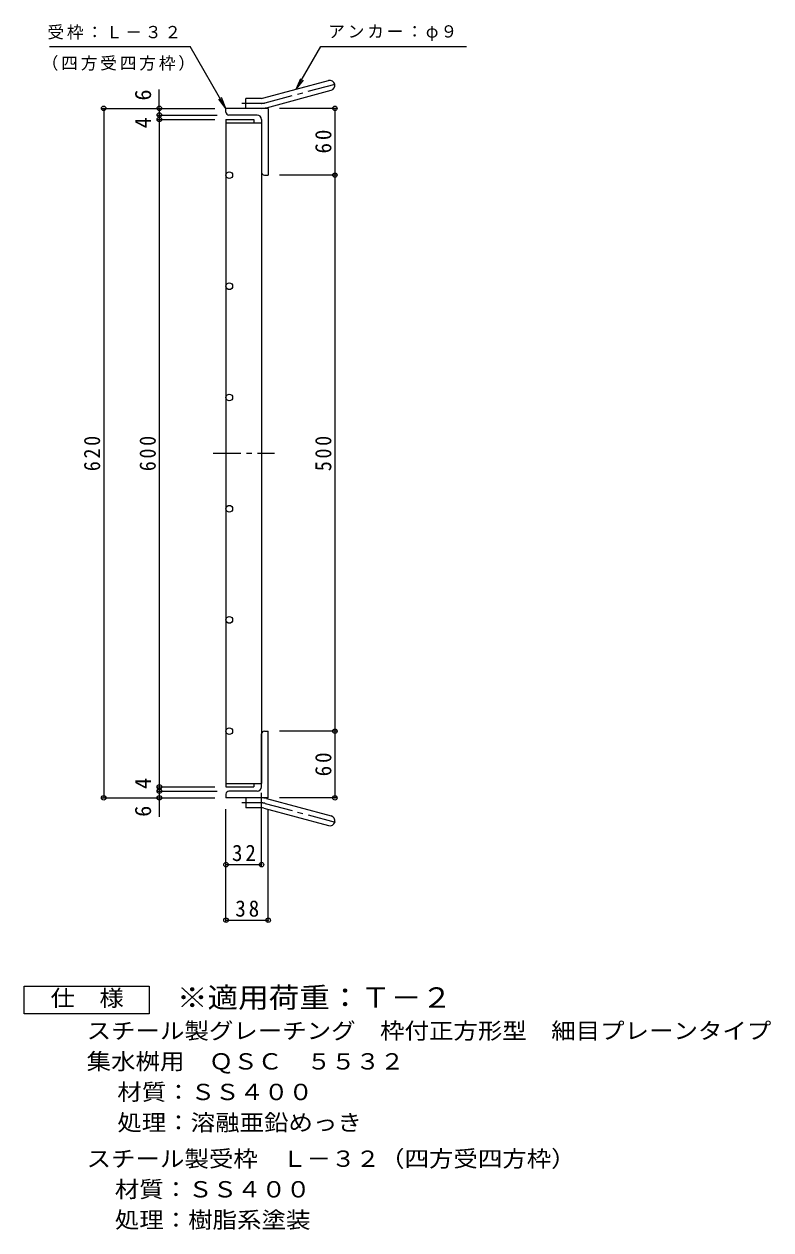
# Model space of a CAD drawing. Units: millimetres at full size, sheet at 1:5. Extents: x -799 to 882, y -685 to 667.
# Drawn here: x 210 to 882, y -533 to 551 of the extents above; entities that cross this region are included whole.
import ezdxf
from ezdxf.enums import TextEntityAlignment as Align

# ---------------------------------------------------------------- set-up
doc = ezdxf.new("R2010")
doc.units = ezdxf.units.MM
doc.header["$LTSCALE"] = 5
doc.header["$PDMODE"] = 32
doc.header["$PDSIZE"] = 4
doc.linetypes.add('CHAIN1', pattern=[8, 5, -1, 1, -1])
for name, color, linetype, lineweight in [('E-1', 2, 'Continuous', 9), ('E-2', 3, 'Continuous', 9), ('E-4', 7, 'Continuous', 9), ('E-5', 7, 'Continuous', 9), ('F-4_F-4ﾚｲﾔ', 2, 'Continuous', 9)]:
    doc.layers.add(name, color=color, linetype=linetype, lineweight=lineweight)
doc.layers.add('F-5_F-5ﾚｲﾔ', color=2, linetype='Continuous')
doc.styles.add('ＭＳ ゴシック', font='')
doc.styles.get('ＭＳ ゴシック').set_extended_font_data('MS Gothic')

msp = doc.modelspace()

# ---------------------------------------------------------------- linework, layer by layer
at = {"layer": 'E-1'}
for p, q in [((425.9, 484.47), (484.091, 500.063)), ((428.23, 475.777), (486.42, 491.369)), ((409.756, 475.164), (409.756, 484.163)), ((423.571, 484.163), (409.756, 484.163)), ((391.756, 471.664), (391.756, 475.164)), ((429.756, 475.164), (391.756, 475.164)), ((419.756, 469.164), (394.256, 469.164)), ((429.756, 475.164), (429.756, 415.164)), ((423.756, 465.164), (423.756, 417.664)), ((426.256, 415.164), (429.756, 415.164)), ((426.256, -84.839), (429.756, -84.839)), ((429.756, -144.838), (429.756, -84.839)), ((423.756, -134.838), (423.756, -87.338)), ((419.756, -138.839), (394.256, -138.839)), ((391.756, -141.339), (391.756, -144.838)), ((429.756, -144.838), (391.756, -144.838)), ((409.756, -144.838), (409.756, -153.838)), ((428.23, -145.452), (486.42, -161.044)), ((423.571, -153.838), (409.756, -153.838)), ((425.9, -154.145), (484.091, -169.738))]:
    msp.add_line(p, q, dxfattribs=at)
at = {"layer": 'E-1', "linetype": 'CHAIN1'}
for p, q in [((427.065, 480.124), (492.231, 497.585)), ((423.571, 479.664), (405.951, 479.664)), ((423.571, -149.339), (405.951, -149.339)), ((427.065, -149.799), (492.231, -167.26))]:
    msp.add_line(p, q, dxfattribs=at)
at = {"layer": 'E-1'}
for centre, radius, start, end in [((485.256, 495.716), 4.5, 285.00014, 104.99991), ((423.571, 493.163), 9, 270, 285.00002), ((394.256, 471.664), 2.5, 180, 270), ((419.756, 465.164), 4, 0, 90), ((423.571, 493.163), 18, 270, 285), ((426.256, 417.664), 2.5, 180, 270), ((426.256, -87.338), 2.5, 90, 180), ((394.256, -141.339), 2.5, 90, 180), ((419.756, -134.838), 4, 270, 0), ((423.571, -162.838), 18, 75, 90), ((423.571, -162.838), 9, 74.99998, 90), ((485.256, -165.391), 4.5, 255.00009, 74.99986)]:
    msp.add_arc(centre, radius, start, end, dxfattribs=at)
at = {"layer": 'E-1', "linetype": 'CHAIN1'}
for centre, start, end in [((423.571, 493.163), 270, 284.99995), ((423.571, -162.838), 75.00005, 90)]:
    msp.add_arc(centre, 13.5, start, end, dxfattribs=at)
at = {"layer": 'E-2', "linetype": 'CHAIN1'}
msp.add_line((380.132, 165.163), (435.38, 165.163), dxfattribs=at)
at = {"layer": 'E-2'}
for p, q in [((391.756, -131.838), (423.756, -131.838)), ((416.756, -131.838), (416.756, -134.838))]:
    msp.add_line(p, q, dxfattribs=at)
for points in [[(391.756, 465.163), (391.756, -134.838), (416.756, -134.838)], [(391.756, 465.163), (416.756, 465.163), (416.756, 462.163)], [(391.756, 462.163), (423.756, 462.163), (423.756, -131.838)]]:
    msp.add_lwpolyline(points, dxfattribs=at)
for centre in [(394.755, 415.163), (394.755, 315.163), (394.755, 215.163), (394.755, 115.163), (394.755, 15.163), (394.755, -84.837)]:
    msp.add_circle(centre, 3, dxfattribs=at)
at = {"layer": 'E-4'}
for p, q in [((331.756, 475.163), (331.756, 492.163)), ((280.256, 475.163), (381.756, 475.163)), ((281.756, 475.163), (281.756, -144.837)), ((330.256, 469.163), (383.756, 469.163)), ((331.756, 475.163), (331.756, 469.163)), ((331.756, 469.163), (331.756, 465.163)), ((491.256, 475.163), (439.756, 475.163)), ((489.756, 475.163), (489.756, 415.163)), ((330.256, 465.163), (381.756, 465.163)), ((331.756, 465.163), (331.756, -134.838)), ((491.256, 415.163), (439.756, 415.163)), ((489.756, 415.163), (489.756, -84.837)), ((491.256, -84.837), (439.756, -84.837)), ((489.756, -84.837), (489.756, -144.837)), ((330.256, -134.838), (381.756, -134.838)), ((330.256, -138.837), (383.756, -138.837)), ((331.756, -134.838), (331.756, -138.837)), ((331.756, -138.837), (331.756, -144.837)), ((423.756, -206.337), (423.756, -140.338)), ((280.256, -144.837), (381.756, -144.837)), ((331.756, -144.837), (331.756, -161.837)), ((491.256, -144.837), (439.756, -144.837)), ((391.756, -256.337), (391.756, -154.837)), ((429.756, -256.337), (429.756, -154.837)), ((391.756, -204.837), (423.756, -204.837)), ((391.756, -254.837), (429.756, -254.837))]:
    msp.add_line(p, q, dxfattribs=at)
for p in [(281.756, 475.163), (331.756, 475.163), (489.756, 475.163), (331.756, 469.163), (331.756, 465.163), (489.756, 415.163), (489.756, -84.837), (331.756, -134.838), (331.756, -138.837), (281.756, -144.837), (331.756, -144.837), (489.756, -144.837), (391.756, -204.837), (423.756, -204.837), (391.756, -254.837), (429.756, -254.837)]:
    msp.add_point(p, dxfattribs=at)
at = {"layer": 'E-5'}
for p, q in [((233.062, 530.724), (359.677, 530.724)), ((391.756, 475.163), (359.677, 530.724)), ((454.996, 492.267), (477.2, 530.726)), ((477.2, 530.726), (608.138, 530.726)), ((454.996, 492.267), (458.982, 501.89)), ((454.996, 492.267), (461.337, 500.531)), ((391.756, 475.163), (385.414, 483.427)), ((391.756, 475.163), (387.769, 484.786))]:
    msp.add_line(p, q, dxfattribs=at)
at = {"layer": 'F-4_F-4ﾚｲﾔ'}
msp.add_lwpolyline([(210.152, -339.012), (210.152, -314.011), (322.652, -314.011), (322.652, -339.012)], close=True, dxfattribs=at)

# ---------------------------------------------------------------- texts
at = {"layer": 'E-4', "color": 2, "style": 'ＭＳ ゴシック'}
for s, p in [('6', (328.756, 482.163)), ('4', (328.756, 457.163)), ('4', (328.756, -136.837)), ('6', (328.756, -161.837))]:
    msp.add_text(s, height=14.66, rotation=90, dxfattribs=at).set_placement(p, align=Align.BOTTOM_LEFT)
at = {"layer": 'E-4', "color": 2, "char_height": 14.66, "attachment_point": 7, "rotation": 90, "style": 'ＭＳ ゴシック'}
for s, insert in [('\\T1.27;\\W0.95;60', (486.756, 434.538)), ('\\T1.27;\\W0.9;620', (278.756, 148.913)), ('\\T1.27;\\W0.9;600', (328.756, 148.913)), ('\\T1.27;\\W0.9;500', (486.756, 148.913)), ('\\T1.27;\\W0.95;60', (486.756, -125.462))]:
    msp.add_mtext(s, dxfattribs=dict(at, insert=insert))
at = {"layer": 'E-4', "color": 2, "char_height": 14.66, "attachment_point": 7, "style": 'ＭＳ ゴシック'}
for s, insert in [('\\T1.27;\\W0.95;32', (397.131, -201.837)), ('\\T1.27;\\W0.95;38', (400.131, -251.837))]:
    msp.add_mtext(s, dxfattribs=dict(at, insert=insert))
at = {"layer": 'E-5', "char_height": 11, "attachment_point": 7, "style": 'ＭＳ ゴシック'}
for s, insert in [('\\T1.17;受枠：Ｌ－３２', (231.071, 537.038)), ('\\T1.17;アンカー：φ９', (483.729, 535.839)), ('\\T1.17;（四方受四方枠）', (225.984, 508.852))]:
    msp.add_mtext(s, dxfattribs=dict(at, insert=insert))
at = {"layer": 'F-4_F-4ﾚｲﾔ', "style": 'ＭＳ ゴシック', "width": 1.1}
for s, p in [('仕\u3000様', (233.902, -336.511)), ('スチール製グレーチング\u3000枠付正方形型\u3000細目プレーンタイプ', (266.402, -365.972)), ('集水桝用\u3000ＱＳＣ\u3000５５３２', (266.402, -393.472)), ('材質：ＳＳ４００', (294.008, -420.971)), ('処理：溶融亜鉛めっき', (294.008, -448.471)), ('スチール製受枠\u3000Ｌ－３２（四方受四方枠）', (266.402, -480.972)), ('材質：ＳＳ４００', (291.759, -508.472)), ('処理：樹脂系塗装', (291.759, -535.971))]:
    msp.add_text(s, height=14.66, dxfattribs=at).set_placement(p, align=Align.BOTTOM_LEFT)
at = {"layer": 'F-5_F-5ﾚｲﾔ', "color": 3, "style": 'ＭＳ ゴシック', "width": 1.1}
msp.add_text('※適用荷重：Ｔ－２', height=18.33, dxfattribs=at).set_placement((347.652, -339.012), align=Align.BOTTOM_LEFT)

doc.saveas('drawing.dxf')
